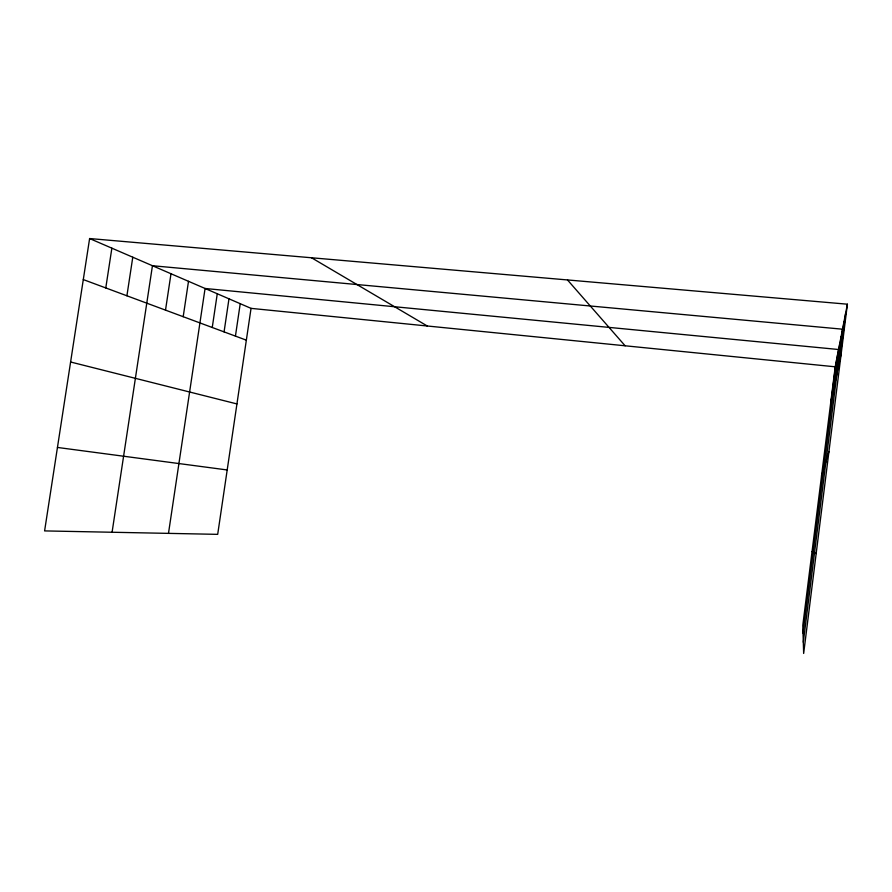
<?xml version="1.0" encoding="UTF-8"?>
<svg xmlns="http://www.w3.org/2000/svg" width="892" height="892" viewBox="0 0 892 892"><rect width="100%" height="100%" fill="white"/><g stroke="black" fill="none" stroke-linecap="round" stroke-linejoin="round"><path stroke-width="1.34" d="M832.805 393.026L837.677 354.135M803.023 633.097L838.58 349.508L205.071 288.484L168.488 533.371M834.667 384.274L839.818 343.175M835.804 378.877L841.134 336.418M803.313 642.207L842.539 329.193L152.443 265.727L112.08 532.256M838.346 366.924L844.044 321.454M839.751 360.279L845.661 313.137M847.4 304.194L803.659 653.457L802.789 625.348L835.213 366.802L847.4 304.194L89.613 238.543L44.6 530.907L217.693 534.353L251.042 308.364L89.613 238.543M831.344 399.917L835.994 362.765M832.058 396.55L836.819 358.551M212.251 327.487L217.269 293.758M224.07 331.88L228.976 298.82M235.432 336.106L240.227 303.693M165.511 310.126L170.996 273.744M183.195 316.705L188.502 281.315M126.909 295.787L132.774 257.219M105.78 287.938L111.868 248.177M830.653 403.139L841.268 353.132M821.51 476.06L828.947 451.497M251.042 308.364L835.213 366.802M57.456 447.45L227.204 469.961M70.613 362.007L236.938 403.931M83.302 279.586L246.348 340.164M812.032 551.613L816.158 553.609M311.553 257.777L427.268 325.993M567.49 279.943L625.125 345.784"/></g></svg>
